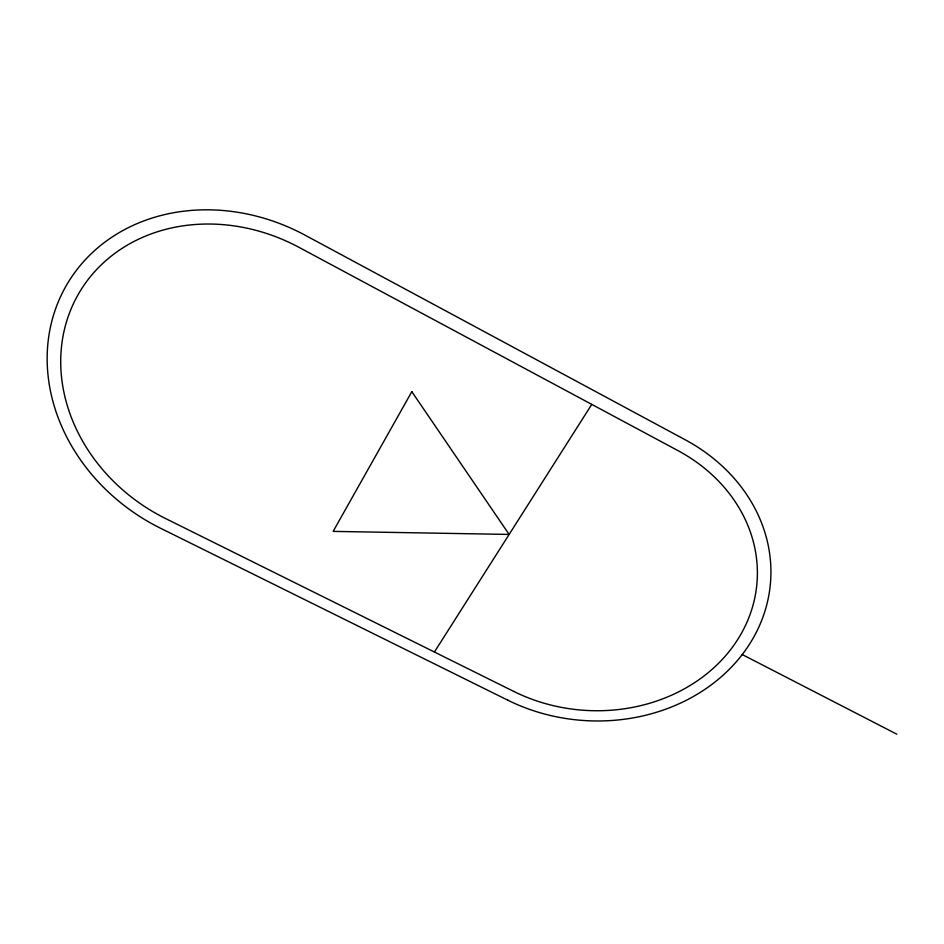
<?xml version="1.0" encoding="UTF-8"?>
<svg xmlns="http://www.w3.org/2000/svg" width="944" height="944" viewBox="0 0 944 944"><rect width="100%" height="100%" fill="white"/><g stroke="black" fill="none" stroke-linecap="round" stroke-linejoin="round"><path stroke-width="1.42" d="M434.405 652.021L591.782 404.386M742.244 654.546L896.8 734.184M411.82 391.666L333.149 531.389L509.135 534.434L411.82 391.666M507.837 700.212L160.669 528.31A188.611 163.288 30.6 0 1 62.056 293.525A188.611 163.288 30.6 0 1 304.995 235.139L685.191 439.762A177.425 152.326 4.3 0 1 747.141 647.785A177.425 152.326 4.3 0 1 507.837 700.212M513.807 691.445L165.495 518.492A174.475 151.028 30.6 0 1 74.493 301.455A174.475 151.028 30.6 0 1 298.988 247.34L677.839 450.548A164.138 140.88 4.3 0 1 735.388 643.053A164.138 140.88 4.3 0 1 513.807 691.445"/></g></svg>
